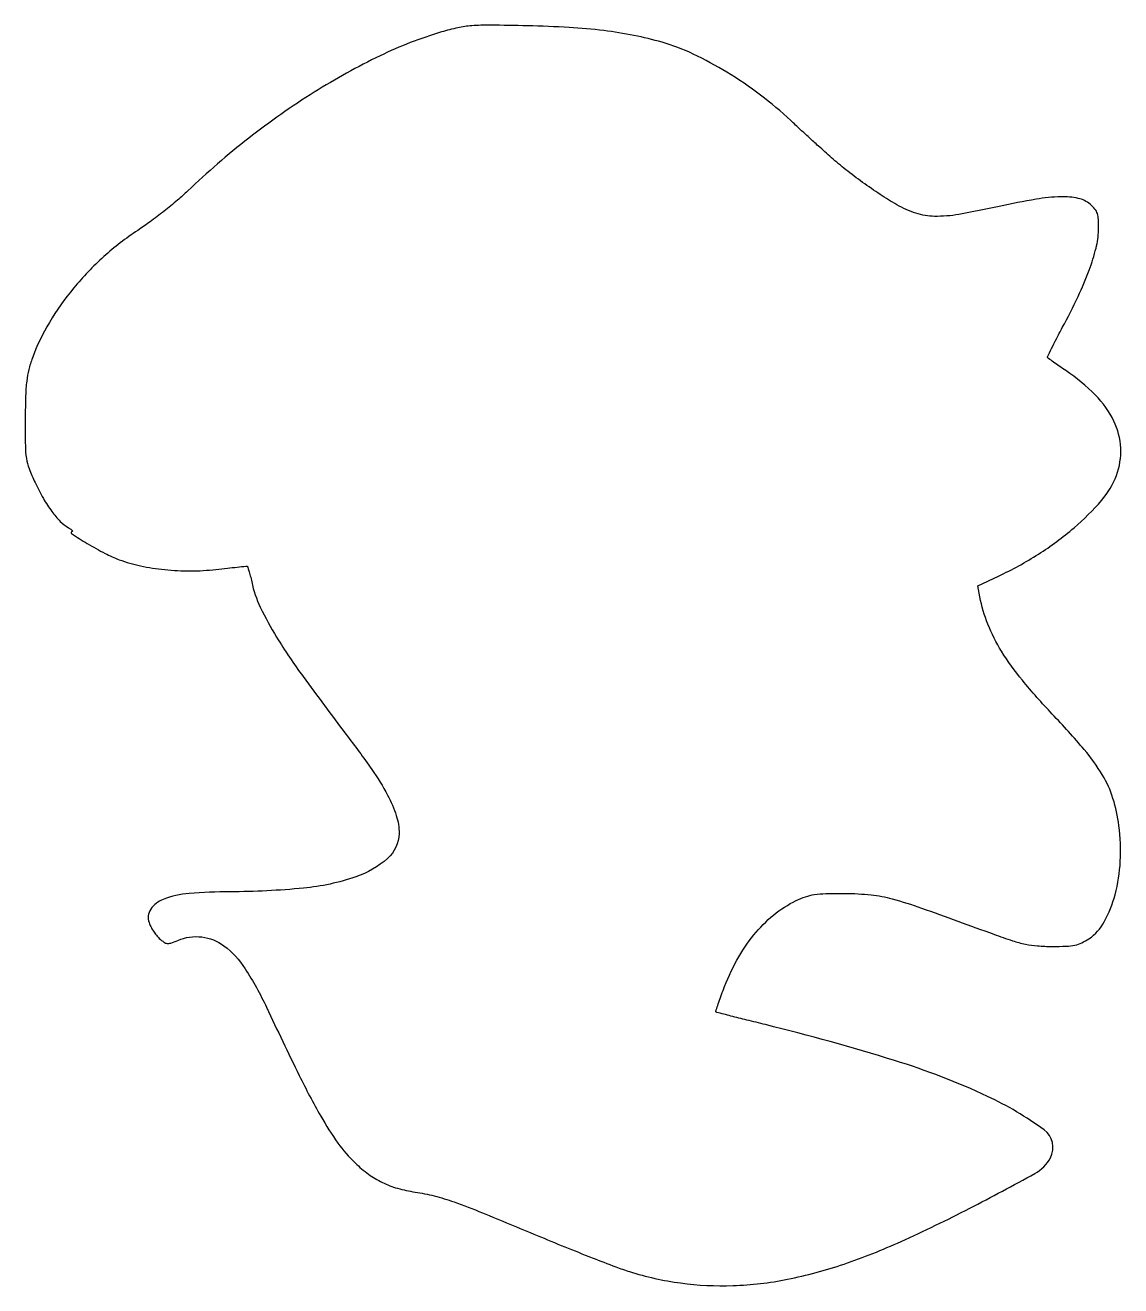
# Model space of a CAD drawing. Extents: x 1 to 351, y 0 to 403.
import ezdxf

# ---------------------------------------------------------------- set-up
doc = ezdxf.new("R2010")
doc.units = 0

msp = doc.modelspace()

# ---------------------------------------------------------------- linework, layer by layer
msp.add_lwpolyline([(133.5, 400.610317, 0.040224), (113.895751, 392.990271, 0.027141), (92.887336, 381.36571, 0.025758), (71.942958, 366.690818, 0.025345), (52.5, 349.865345, -0.015549), (49.172871, 346.870191, -0.00845), (44.9125, 343.390027, -0.008412), (40.455384, 339.993123, -0.013182), (36.5, 337.240182, 0.038075), (25.656848, 328.863141, 0.036649), (16.059238, 318.838327, 0.037632), (8.275116, 307.821917, 0.04647), (2.842709, 296.490381, 0.027309), (1.689305, 292.755937, 0.032152), (1.024318, 289.115507, 0.022051), (0.686607, 284.452608, 0.005869), (0.563867, 277, 0.004573), (0.601802, 268.407525, 0.035126), (0.938885, 264.393691, 0.0535), (1.80339, 261.155722, 0.018302), (3.717875, 256.682534, 0.019552), (6.351954, 251.624173, 0.029499), (9.066349, 247.464623, 0.034562), (11.771437, 244.293515, 0.069223), (14.373743, 242.285435, -0.020771), (15.125919, 241.813308, -0.061435), (15.581662, 241.409721, -0.220301), (15.65761, 241.154869, -0.355367), (15.5, 241.009839, 0.723724), (15.332282, 240.371407, 0.009731), (20.386478, 237.235734, 0.013676), (26.072752, 234.066398, 0.030787), (30.578825, 232.056392, 0.037374), (37.354727, 230.083639, 0.027103), (45.122343, 228.874654, 0.02607), (53.343652, 228.479038, 0.026757), (61.489737, 228.948333, -0.000498), (65.137683, 229.351424, -0.000774), (68.2848, 229.691073, -0.000215), (71.027368, 229.981572, -0.026281), (71.377722, 230, -0.322163), (71.593615, 229.844785, -0.006879), (72.01559, 228.529202, -0.013175), (72.463512, 226.91249, -0.008167), (72.908075, 224.993028, 0.057519), (75.650627, 216.885067, 0.028288), (80.856035, 207.303078, 0.018772), (89.322536, 194.705758, 0.005768), (103.018615, 176.342005, -0.010288), (111.280817, 165.052518, -0.030139), (116.325837, 156.841376, -0.044391), (119.098227, 150.319831, -0.081325), (119.964565, 144.624273, -0.213059), (116.296515, 136.651154, -0.097172), (106.169014, 130.771032, -0.059243), (89.476958, 127.144126, -0.023483), (66, 126.000999, 0.020299), (52.899906, 125.446687, 0.070481), (44.652993, 123.571227, 0.154157), (40.664285, 120.409563, 0.236802), (40.105956, 116.125898, 0.038062), (40.655324, 114.867133, 0.022862), (41.48463, 113.462442, 0.022822), (42.443042, 112.133125, 0.036592), (43.389082, 111.104202, 0.029618), (44.843145, 109.891913, 0.133497), (45.86492, 109.49522, 0.10899), (47.054921, 109.629327, 0.01661), (49.301857, 110.481657, -0.128343), (56.964444, 111.565305, -0.133753), (64.045062, 108.731229, -0.08863), (70.813839, 101.426621, -0.03269), (77.636289, 89.090792, 0.003816), (88.091037, 67.307004, 0.015647), (94.940218, 54.353647, 0.02578), (100.449668, 45.74351, 0.045686), (105.952306, 39.368518, 0.034897), (110.216376, 35.794128, 0.044067), (114.629698, 33.149887, 0.043537), (119.482421, 31.297231, 0.032833), (125.065303, 30.095384, -0.026522), (131.201207, 28.855244, -0.022323), (137.541971, 26.913977, -0.011715), (146.602886, 23.449893, -0.001889), (164.06367, 16.224063, 0.002887), (172.903085, 12.586673, 0.003042), (181.631258, 9.115512, 0.002909), (189.193035, 6.211984, 0.013705), (193.587325, 4.690178, 0.042955), (209.899816, 1.040296, 0.042318), (226.678874, 0.206036, 0.040455), (244.041767, 2.225204, 0.033101), (262.096047, 7.082527, 0.024074), (280.305296, 14.295088, 0.012635), (302.238208, 24.904528, 0.00718), (323.046531, 36.007958, 0.144715), (328.031457, 41.058778, 0.373642), (326.008723, 49.947076, 0.048818), (307.912317, 60.655268, 0.034291), (278.258698, 72.095549, 0.014371), (237, 83.554579, -0.000623), (231.036802, 85.035474, -0.001009), (225.968133, 86.311801, -0.000132), (221.458734, 87.458241, -0.077606), (221.210665, 87.56433, -0.341832), (221.139009, 87.758814, -0.002076), (221.75229, 89.674019, -0.007139), (222.507962, 91.892286, -0.004347), (223.460794, 94.492069, -0.034853), (227.891039, 104.1603, -0.046031), (233.290653, 112.201299, -0.050209), (239.624131, 118.556596, -0.057327), (246.83765, 123.203224, -0.033727), (249.792935, 124.419044, -0.045001), (252.615029, 125.088546, -0.029797), (256.292119, 125.395967, -0.00691), (262.5, 125.458133, -0.024652), (270.719292, 125.021272, -0.041443), (277.507478, 123.749288, -0.019021), (286.857333, 120.794325, -0.001704), (310, 112.410638, 0.009095), (315.918035, 110.365197, 0.02719), (320.055301, 109.263626, 0.032429), (323.871456, 108.721889, 0.018019), (328.569365, 108.533182, 0.010323), (333.130424, 108.608597, 0.04235), (335.873467, 108.944438, 0.059901), (338.023933, 109.671753, 0.036885), (340.346292, 111, 0.121065), (345.233761, 116.389666, 0.059243), (348.671142, 125.064549, 0.051991), (350.337802, 135.72891, 0.044041), (349.916924, 147.134327, 0.045318), (348.013366, 155.830977, 0.058381), (344.660278, 163.285541, 0.042172), (338.817114, 171.408063, 0.012596), (328.595067, 182.759469, -0.017205), (319.066524, 193.538919, -0.034151), (312.432378, 202.808155, -0.041991), (308.059222, 211.438946, -0.049944), (305.490714, 220.197807), (304.827893, 223.730948), (311.470889, 226.839582, 0.032227), (324.214339, 233.836443, 0.035143), (335.568831, 242.23414, 0.038272), (344.358477, 250.991715, 0.087826), (349.110211, 259, 0.102707), (350.476159, 267.706524, 0.100274), (348.286665, 276.318801, 0.083206), (342.414796, 284.633746, 0.04854), (333, 292.450137, -0.001204), (330.867475, 293.903777, -0.00181), (329.014967, 295.182969, -0.000717), (327.430723, 296.288787, -0.041239), (327.157335, 296.515924, -0.319657), (327.10448, 296.812568, -0.001848), (328.386205, 299.492201, -0.006666), (329.926814, 302.577001, -0.004079), (331.821914, 306.175999, 0.012279), (336.856803, 316.130406, 0.022194), (340.407823, 324.544959, 0.027194), (342.597051, 331.60768, 0.056044), (343.370154, 337.332558, 0.014164), (343.34956, 340.726808, 0.069927), (343.019233, 342.60582, 0.096463), (342.234176, 344.022657, 0.040346), (340.694236, 345.582558, 0.126752), (336.906054, 347.454831, 0.057806), (331.368705, 347.962278, 0.036662), (323.431481, 347.186819, 0.01143), (311.677705, 344.883161, -0.010748), (298.743103, 342.329741, -0.047411), (291.006107, 341.719901, -0.073698), (285.072492, 342.697097, -0.05438), (278.982795, 345.409331, -0.013626), (273.658714, 348.70962, -0.010558), (268.041153, 352.579861, -0.010653), (262.66836, 356.62789, -0.015202), (258.091209, 360.462875, -0.000809), (253.945041, 364.169025, -0.002031), (250.937715, 366.88808, -0.002349), (248.219101, 369.389724, -0.001482), (245.068186, 372.334064, 0.027034), (235.427098, 380.461708, 0.024974), (224.714393, 387.734743, 0.025973), (213.905216, 393.563741, 0.040293), (204, 397.315699, 0.021432), (194.986114, 399.50899, 0.018523), (185.36852, 401.049085, 0.015897), (174.344792, 402.04336, 0.009108), (161, 402.576662, 0.002945), (149.054133, 402.765841, 0.020334), (143.194455, 402.585783, 0.034873), (138.753968, 401.955044, 0.019878)], format="xyb", close=True)

doc.saveas('drawing.dxf')
